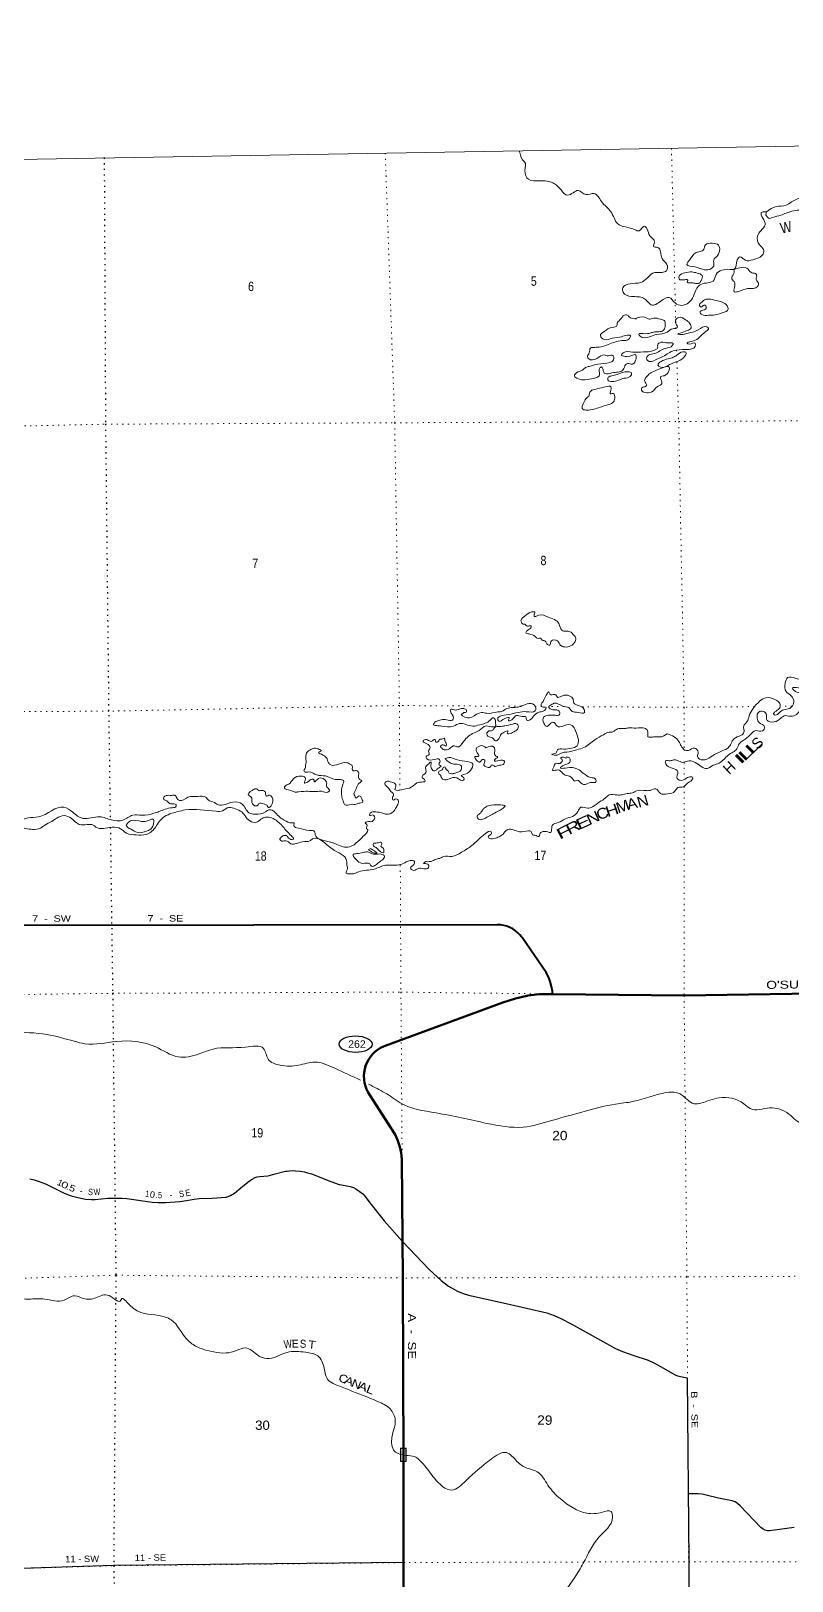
# Model space of a CAD drawing. Header units: feet. Extents: x 250644 to 505285, y -364975 to -177792.
# Drawn here: x 376579 to 390845, y -206842 to -177792 of the extents above; entities that cross this region are included whole.
import ezdxf
from ezdxf.enums import TextEntityAlignment as Align

# ---------------------------------------------------------------- set-up
doc = ezdxf.new("R2010")
doc.units = ezdxf.units.FT
doc.header["$LTSCALE"] = 70
doc.linetypes.add('DOTTED', pattern=[1.5, 0.3, -1.2])
for name, color, linetype, lineweight in [('17', 7, 'Continuous', 25), ('23', 7, 'Continuous', 70), ('26', 7, 'Continuous', 40), ('29', 7, 'Continuous', 25), ('39', 7, 'Continuous', 13), ('4', 7, 'Continuous', 13), ('59', 7, 'Continuous', 13), ('6', 7, 'DOTTED', 25), ('7', 7, 'DOTTED', 13)]:
    doc.layers.add(name, color=color, linetype=linetype, lineweight=lineweight)
for name, color, linetype in [('27', 7, 'Continuous'), ('30', 7, 'Continuous'), ('41', 7, 'Continuous')]:
    doc.layers.add(name, color=color, linetype=linetype)

msp = doc.modelspace()

# ---------------------------------------------------------------- linework, layer by layer
at = {"layer": '17'}
msp.add_ellipse((382664.17, -196780.69), major_axis=(-309.24, 1), ratio=0.500121, dxfattribs=at)
at = {"layer": '23'}
for points in [[(386360.19, -195843.45), (388822.51, -195871.45), (394464.64, -195783.19)], [(383562.89, -209601.05), (383563.56, -206496.71), (383559.55, -204602.52), (383552.28, -201163.76), (383534.18, -198935.02), (383520.82, -198818.4), (383495.35, -198703.81), (383458.04, -198592.52), (383409.3, -198485.73), (383349.67, -198384.63), (383339.46, -198369.5), (382931.64, -197737.63), (382897.5, -197683.57), (382869.19, -197626.23), (382847.04, -197566.25), (382831.27, -197504.29), (382822.07, -197441.01), (382819.53, -197377.12), (382823.68, -197313.32), (382834.49, -197250.3), (382851.82, -197188.75), (382875.48, -197129.35), (382905.23, -197072.75), (382940.73, -197019.57), (382981.6, -196970.4), (383027.38, -196925.76), (383077.57, -196886.15), (383131.63, -196852.01), (383188.97, -196823.71), (383220.29, -196811.25), (385424.4, -196001.87), (385659.31, -195922.09), (385901.26, -195867.3), (386112.87, -195840.64), (386360.19, -195843.45)]]:
    msp.add_lwpolyline(points, dxfattribs=at)
at = {"layer": '26'}
msp.add_lwpolyline([(386360.19, -195843.45), (386357.41, -195812.82), (386355.29, -195789.53), (386339.39, -195696.99), (386313.91, -195606.61), (386279.12, -195519.39), (386235.4, -195436.29), (385783.93, -194781.64), (385768.65, -194760.25), (385743.91, -194731.64), (385707.53, -194694.59), (385660.58, -194655.86), (385609.84, -194622.25), (385555.86, -194594.13), (385499.23, -194571.81), (385440.59, -194555.52), (385380.56, -194545.46), (385319.81, -194541.73), (376192.98, -194557.67)], dxfattribs=at)
at = {"layer": '29'}
for points in [[(380514.34, -199474.18), (380673.92, -199343.39), (380725.45, -199307.91), (380780.3, -199281.31), (380818.53, -199270.22), (380868.95, -199261.35), (381017.43, -199248.05), (381070.07, -199236.96), (381154.83, -199212.57), (381349.86, -199163.79), (381379.78, -199158.24), (381426.32, -199152.7), (381485.05, -199150.48), (381536.01, -199152.71), (381623.01, -199163.79), (381705.01, -199175.98), (381764.28, -199190.4), (381834.66, -199211.46), (382200.87, -199354.48), (382358.22, -199407.7), (382399.8, -199418.77), (382531.08, -199440.96), (382562.69, -199447.6), (382582.63, -199454.25), (382624.75, -199466.45), (382666.26, -199489.74)], [(376556.26, -199305.67), (376639.38, -199323.41), (376712.51, -199345.58), (376848.8, -199398.79), (377203.38, -199571.74), (377330.82, -199622.75), (377456.03, -199656), (377598.98, -199684.83), (377713.1, -199691.47), (377785.14, -199689.26), (378018.93, -199669.3), (378289.33, -199664.88), (378373.52, -199673.74), (378852.21, -199740.25), (378966.37, -199749.14), (379100.43, -199749.12), (379370.8, -199731.39), (379496.03, -199713.67), (379636.74, -199687.04), (379733.16, -199675.97), (379978.03, -199669.3), (380235.1, -199647.13), (380275.02, -199638.28), (380319.35, -199618.33), (380394.67, -199571.74), (380514.34, -199474.18)], [(382666.26, -199489.74), (382733.35, -199532.97), (382797.62, -199586.18), (382844.16, -199637.18), (382930.59, -199752.48), (383200.96, -200091.73), (383546.69, -200477.54)], [(383546.69, -200477.54), (384043.12, -201003.04), (384266.95, -201207.02), (384406.57, -201313.46), (384572.79, -201411.02), (384679.17, -201450.93), (384778.89, -201481.97), (385488.08, -201641.62), (386250.45, -201819), (386385.63, -201867.78), (386509.74, -201921), (386702.55, -202023), (387535.84, -202484.2), (387667.71, -202539.62), (387881.56, -202617.23), (388147.51, -202705.93), (388268.29, -202759.14), (388377.99, -202821.23), (388652.8, -202980.87), (388700.45, -202998.61), (388783.43, -203017.02)], [(388783.43, -203017.02), (388882.24, -203031.58), (388908.25, -206479.81), (388921.45, -208610.34), (388937.33, -211175.03)], [(390888.97, -205841.2), (390608.63, -205874.46), (390422.47, -205901.07), (390383.68, -205898.85), (390343.79, -205889.98), (390303.9, -205870.02), (390262.9, -205838.99), (389872.85, -205431), (389826.31, -205386.65), (389780.87, -205360.04), (389722.15, -205342.31), (389465.07, -205289.09), (389236.8, -205231.44), (389158.12, -205215.92), (389083.88, -205209.27), (388897.72, -205209.27)], [(383562.02, -206497.18), (378127.15, -206551.61), (376391.89, -206607.12)]]:
    msp.add_lwpolyline(points, dxfattribs=at)
at = {"layer": '39'}
for points in [[(390366.48, -181181.26), (390270.27, -181195.25), (390296.45, -181299.21), (390343.13, -181422.86), (390258.91, -181535.08), (390200.58, -181634.71), (390238.09, -181802.76), (390312.18, -181889.69), (390301.76, -181972.29), (390110.89, -182078.6), (389972.4, -182089.42), (389868.61, -182025.19), (389819.49, -182082.44), (389760.67, -182258.45), (389678.28, -182260.1), (389424.85, -182353.61), (389365.03, -182479.4), (389233.08, -182516.21), (389109.26, -182556.88), (389029.35, -182683.07), (388959.92, -182831.16), (388781.07, -182935.22), (388653.52, -182889.55), (388542.9, -182785.27), (388391.47, -182852.62), (388205.95, -182924.66), (388130.21, -182855.85), (388062.74, -182798.93), (387836.98, -182767.3), (387680.66, -182690.05), (387672.92, -182603.8), (387810.18, -182530.71), (388008.66, -182504.62), (388125.74, -182427.92), (388236.36, -182329.25), (388409, -182317.74), (388492.8, -182285.92), (388498.48, -182167.24), (388409.89, -182058.5), (388383.19, -181928.42), (388327.38, -181851.17), (388248.58, -181830.65), (388269.09, -181749.86), (388178.29, -181631.11), (388129.52, -181503.48), (388076.2, -181450.3), (387979.46, -181538.65), (387906.68, -181518.01), (387574.68, -181400.08), (387451.74, -181181.51), (387273.02, -180988.17), (387133.36, -180838.25), (386981.01, -180859.4), (386838.72, -180779.86), (386641.5, -180870.23), (386514.93, -180772.3), (386361.52, -180638.73), (386119.56, -180601.39), (385903.88, -180571.56), (385838.32, -180408.1), (385829.03, -180243.51), (385822.92, -180239.61), (385743.94, -180072.09), (385735.5, -180041.9)], [(390366.48, -181181.26), (390545.45, -181083.22), (390737.91, -181057.25), (390833.2, -180997.06), (391152.07, -180858.03), (391461.17, -180733.27), (391629.07, -180786.16), (391770.44, -180819.49), (391879.56, -180746.97), (392011.18, -180694.09), (392082.11, -180722.81), (392014.78, -180774.4), (391937.34, -180822.17), (391883.2, -180829.29), (391754.54, -180930.33), (391627.58, -181015.27), (391430.88, -181131.75), (391280.86, -181168.93), (391113.72, -181154.2), (390842.62, -181167.68), (390637.09, -181244.15), (390481.19, -181289.48), (390405, -181299.04), (390376.27, -181269.48), (390357.55, -181237.7), (390367.48, -181180.71)], [(389451.75, -181784.39), (389314.8, -181771.06), (389209.22, -181819.4), (389194.34, -181879.98), (389120.91, -181927.67), (389028.99, -181955.64), (388975.93, -182016.99), (388923, -182084.37), (388876.36, -182165.68), (389026.09, -182214.92), (389302.37, -182259.61), (389377.41, -182191.79), (389377.31, -182085.29), (389442.15, -182009.64), (389480.86, -181934.51), (389491.72, -181874.01), (389451.75, -181784.39)], [(388886.48, -182472.93), (388894.32, -182462.73), (388833.84, -182453.89), (388726.98, -182437.95), (388729.96, -182385.65), (388839.32, -182325.18), (388967.64, -182308.53), (389068.55, -182328.61), (389159.97, -182377.01), (389143.72, -182469.78), (389090.54, -182525.1), (389022.1, -182520.45), (388949.56, -182511.85), (388883.1, -182505.15), (388886.48, -182472.93)], [(389757.39, -182260.44), (390021.96, -182257.22), (390091.68, -182326.15), (390158.18, -182334.87), (390183.33, -182386.61), (390172.55, -182451.13), (390207.67, -182498.65), (390201.26, -182581.17), (390017.08, -182619.03), (389825.29, -182679.14), (389760.95, -182678.43), (389767.48, -182601.93), (389759.18, -182487.56), (389728.4, -182456.03), (389725, -182385.76), (389744.61, -182361.26), (389757.39, -182260.44)], [(389420.63, -182842.02), (389627.49, -182942.34), (389648.85, -183006.21), (389535.68, -183076.81), (389407.75, -183113.54), (389277.22, -183120.18), (389154.37, -183108.58), (389121.35, -183065.03), (389176.77, -183021.72), (389226.69, -183004.64), (389229.43, -182940.28), (389181.13, -182937.24), (389145.52, -182966.08), (389110.84, -182940.66), (389153.73, -182873.48), (389223.06, -182821.85), (389287.28, -182816.54), (389423.32, -182842.53)], [(388458.04, -183878.13), (388671.05, -183773.38), (389034.76, -183665.6), (389028.29, -183643.62), (388922.08, -183659.82), (388877.51, -183642.63), (388957.33, -183612.9), (389084.81, -183554.07), (389187.47, -183459.57), (389236.9, -183418.39), (389280.07, -183365.28), (389247.33, -183335.79), (389087.65, -183393.26), (388873.89, -183459.84), (388765.74, -183480.1), (388705.22, -183469.26), (388745.13, -183454.39), (388882.9, -183407.41), (388952.23, -183355.79), (388930.46, -183271.82), (388850.74, -183205.1), (388725.21, -183159.4), (388661.94, -183212.91), (388669.25, -183277.07), (388692.82, -183350.95), (388686.91, -183357.09), (388612.85, -183372.65), (388503.57, -183437.14), (388309.45, -183481.22), (388173.61, -183524.14), (387996.47, -183511.62), (387971.6, -183473.94), (388057.85, -183464.17), (388196.29, -183451.34), (388268.27, -183431.81), (388374.69, -183425.66), (388444.42, -183394.11), (388466.7, -183301.23), (388461.28, -183231.01), (388378.1, -183192.49), (388253.13, -183174.9), (388164.99, -183190.74), (388045.56, -183148.93), (387919.73, -183189.63), (387927.77, -183189.47), (387816.77, -183167.59), (387771.73, -183126.29), (387707.19, -183115.53), (387620.57, -183207.7), (387565.51, -183269.09), (387564.45, -183317.34), (387480.62, -183347.15), (387321.38, -183426.71), (387252.57, -183504.45), (387326.3, -183573.31), (387476.64, -183552.2), (387650.94, -183522.58), (387760.9, -183492.24), (387815.39, -183503.2), (387796.37, -183557.84), (387656.39, -183594.81), (387396.57, -183670.36), (387228.66, -183717.94), (387118.18, -183722.17), (387066.18, -183735.27), (387045.79, -183822.09), (387009.09, -183897.17), (387027.89, -183932.97), (387188.6, -183927.73), (387328.06, -183864.65), (387396.77, -183883.36), (387446.69, -183866.28), (387495.23, -183881.38), (387487.06, -183975.99), (387427.33, -184005.33), (387204.81, -184035.92), (387042.85, -184079.36), (386976.9, -184098.77), (386915.57, -184148.23), (386829.8, -184182.1), (386764.89, -184253.74), (386840.39, -184310.5), (386969.42, -184330.01), (387123.67, -184302.8), (387207.58, -184277), (387229.29, -184256.47), (387231.63, -184172.02), (387234.58, -184117.71), (387274.21, -184088.78), (387307.75, -184158.44), (387322.77, -184206.36)], [(387322.77, -184206.36), (387367.18, -184215.52), (387505.42, -184192.65), (387605.69, -184180.59), (387683.22, -184136.83), (387725.68, -184047.56), (387749.43, -184029), (387827.91, -184033.45), (387876.02, -184026.46), (387912.96, -183963.42), (387925.83, -183902.88), (387919.09, -183866.84), (387784.98, -183895.66), (387694.32, -183885.42), (387647.86, -183874.3), (387681.07, -183825.41), (387853.63, -183809.88), (388058.63, -183807.78), (388157.05, -183803.79), (388304.82, -183754.61), (388324.6, -183738.13), (388325.69, -183691.89), (388364.76, -183634.84), (388487.38, -183634.39), (388567.83, -183636.79), (388616.33, -183649.89), (388606.92, -183682.23), (388471.4, -183741.21), (388266.27, -183837.77), (388156.35, -183870.12), (388119.17, -183921.1), (388136.2, -183968.99), (388300.69, -183951.62), (388458.04, -183878.13)], [(388689.03, -183869.47), (388800.32, -183804.94), (388854.78, -183813.9), (388808.58, -183917.31), (388691.34, -183985.97), (388551.8, -184045.04), (388383.93, -184094.63), (388332.9, -184055.46), (388391.79, -183983.95), (388523.49, -183935.09), (388619.42, -183907.04), (388689.03, -183869.47)], [(387566.5, -184231.61), (387774.52, -184179.21), (387837.37, -184206.08), (387812.4, -184264.86), (387700.55, -184301.26), (387590.72, -184337.63), (387474.61, -184362.06), (387393.6, -184331.54), (387400.68, -184283.17), (387470.49, -184255.64), (387566.5, -184231.61)], [(388178.38, -184211.62), (388402.3, -184108.33), (388542.67, -184091.44), (388538, -184159.86), (388449.37, -184252.07), (388379.48, -184275.57), (388390.64, -184331.61), (388402, -184397.7), (388324.79, -184457.52), (388220.17, -184554.07), (388085.74, -184566.82), (388024.58, -184523.84), (388031.71, -184477.48), (388103.56, -184451.92), (388119, -184419.46), (388085.7, -184361.85), (388100.42, -184293.23), (388147.65, -184242.05), (388179.25, -184210.76)], [(387079.82, -184524.72), (387351.94, -184460.98), (387450.4, -184459.01), (387442.23, -184553.62), (387434.87, -184587.92), (387491.17, -184588.8), (387521.01, -184674.61), (387486.44, -184755.69), (387370.81, -184804.23), (387133.09, -184879.33), (386986.69, -184896.34), (386911.78, -184869.71), (386918.66, -184811.3), (386943.63, -184752.52), (387000.19, -184664.98), (387037.77, -184634.08), (387050.64, -184573.54), (387090.08, -184522.32)], [(385791.7, -188903.13), (385764.42, -188845.4), (385846.9, -188747.29), (385964.18, -188680.63), (386024.54, -188683.44), (386009.58, -188740.01), (386009.94, -188758.09), (386092.04, -188742.37), (386275.65, -188776.86), (386477.09, -188899.42), (386531.8, -189022.91), (386616.6, -189041.3), (386683.1, -189050.01), (386756.79, -189116.85), (386792.03, -189170.4), (386767.58, -189255.29), (386666.5, -189327.65), (386558.03, -189331.84), (386492.94, -189292.96), (386461.64, -189235.31), (386408.8, -189206.23), (386323.07, -189242.11), (386304.13, -189300.77), (386263.75, -189291.53), (386228.51, -189237.98), (386193.92, -189216.57), (386161.61, -189209.18), (386132.76, -189173.59), (386086.58, -189176.53), (386029.52, -189137.48), (385918.09, -189093.5), (385857.25, -189066.59), (385900.46, -189015.49), (385955.73, -188964.14), (385957.34, -188944.01), (385903.13, -188947.11), (385862.7, -188935.87), (385838.03, -188908.23), (385825.98, -188908.47), (385791.7, -188903.13)], [(388827.74, -191269.63), (388906.23, -191274.08), (389019.96, -191231.61), (389085.82, -191308.65), (389073.38, -191391.29), (389110.47, -191436.77), (389392.28, -191354.75), (389551.55, -191277.2), (389647.08, -191229.06), (389756.3, -191060.08), (389893.63, -190991.01), (389944.88, -190939.75), (389940.36, -190813.24), (390001.18, -190737.67), (390043.23, -190628.31), (390116.92, -190492.19), (390244.74, -190348.96), (390356.11, -190288.45), (390525.61, -190321.22), (390626.11, -190421.69), (390605.36, -190490.42), (390526.22, -190554.31), (390500.89, -190595.01), (390537.46, -190614.37), (390604.9, -190568.8), (390694.25, -190512.75), (390802.31, -190488.48), (390880.3, -190366.34), (390837.96, -190258.68), (390735.7, -190170.31), (390716.6, -190017.97), (390766.69, -189908.45), (390907.66, -189921.7), (391047.07, -189957.08), (391167.91, -189968.72), (391262.07, -189952.76), (391383.8, -189908.12), (391547.16, -189934.98), (391700.47, -189962.05), (391943.16, -189935.07), (392278.85, -189934.36), (392380.41, -189886.1), (392588.43, -189833.69), (392753.08, -189824.36), (392934.87, -189665.98), (393132.5, -189495.22), (393273.27, -189498.43), (393426.42, -189517.45), (393596.22, -189463.81), (393788.03, -189303.22), (393917.24, -189230.29), (394069.55, -189207.14), (394136.5, -189237.94), (394142.77, -189249.88), (394136.88, -189316.19), (394073.3, -189341.97), (393944.9, -189408.58), (393823.48, -189469.29), (393704.31, -189542.02), (393624.82, -189587.82), (393554.93, -189611.33), (393505.61, -189658.54), (393414.83, -189642.28), (393329.44, -189593.75), (393157.87, -189659.49), (393008.96, -189752.91), (392934.91, -189870.95), (392789.31, -189928.13), (392608.78, -189947.83), (392438.86, -189995.45), (392283.17, -190050.82), (392085.85, -190034.69), (391836.33, -190021.61), (391762.7, -190059.26), (391660.1, -190055.29), (391524.24, -189995.73), (391398.13, -190022.37), (391320.12, -190042.02), (391315.21, -190098.39), (391214.57, -190192.85), (391132.46, -190208.56), (391054.59, -190133.76), (390931.26, -190098.06), (390857, -190103.57), (390888.17, -190155.19), (391056.42, -190226.16), (391074.13, -190308.2), (391016.68, -190452.02), (390948.98, -190586.01), (390849.43, -190634.23), (390716.49, -190620.82)], [(385817.91, -190427.8), (385949.93, -190395.01), (386044, -190475.51), (386031.05, -190532.04), (385864.55, -190549.45), (385714.05, -190562.52), (385527.89, -190602.42), (385373.77, -190635.66), (385328.35, -190676.76), (385345.34, -190722.64), (385465.03, -190676.03), (385545.24, -190666.38), (385528.11, -190714.95), (385590.16, -190701.65), (385676.98, -190619.53), (385787.94, -190639.4), (385856.45, -190648.07), (385871.71, -190708.05), (385937.94, -190702.7), (385981.23, -190655.62), (386072.03, -190571.4), (386165.95, -190543.39), (386215.67, -190516.27), (386236.94, -190473.65), (386160.26, -190459.11), (386143.19, -190409.22), (386178.4, -190360.28), (386207.35, -190299.42), (386251.97, -190218.14), (386283.28, -190175.31), (386306.34, -190223.08), (386390.86, -190227.41), (386433.53, -190250.67), (386440, -190272.64), (386522.14, -190258.93), (386592.11, -190239.44), (386740.31, -190312.83), (386755.77, -190382.85), (386845.26, -190435.31), (386947.16, -190505.6), (386954.34, -190563.74), (386841.74, -190561.98), (386724.8, -190544.23), (386659.06, -190473.21), (386550, -190447.27), (386398.06, -190388.02), (386332.35, -190419.48), (386284.92, -190460.63), (386327.99, -190503.97), (386390.48, -190512.76), (386477.44, -190539.15), (386486.72, -190601.26), (386402.6, -190617.01), (386279.95, -190615.46), (386188.24, -190653.47), (386192.4, -190761.9), (386253.95, -190824.97), (386333.01, -190757.06), (386389.24, -190753.93), (386430.54, -190809.36), (386467.19, -190832.74), (386581.24, -190806.34), (386723.95, -190805.48), (386788.31, -190908.68), (386839.84, -191074.43), (386817.96, -191187.4), (386712.34, -191233.73), (386567.94, -191250.7), (386449.63, -191265.13), (386422.53, -191317.92), (386342.79, -191351.68), (386391.34, -191366.78), (386557.12, -191313.21), (386623.35, -191307.86), (386809.42, -191263.94), (386945.26, -191221.02), (387149.48, -191078.26), (387310.37, -190980.59), (387415.99, -190934.26), (387486.19, -190926.82), (387575.5, -190868.76), (387708.12, -190866.1), (387782.27, -190854.56), (387921.03, -190857.8), (388096.05, -190864.34), (388143.57, -190929.7), (388145.33, -191018.08), (388227.91, -191026.47), (388314.19, -191018.71), (388370.58, -191023.6), (388508.11, -190964.58)], [(383911.07, -191786.32), (383916.39, -191750.05), (383969.8, -191706.78), (383985.16, -191670.3), (383977.54, -191590.07), (384020.79, -191540.97), (384074.12, -191493.68), (384075.6, -191568.01), (384113.4, -191649.64), (384135.7, -191659.24), (384183.45, -191634.16), (384228.99, -191599.09), (384268.66, -191572.17), (384227.91, -191544.85), (384246.73, -191480.17), (384238.06, -191448.19), (384135.5, -191446.23), (384002.52, -191430.82), (383989.59, -191386.87), (384043.21, -191353.64), (384031.92, -191291.57), (384047.16, -191249.07), (384060.67, -191220.66), (383998.99, -191151.57), (383929.72, -191104.73), (383973.29, -191071.71), (384048.19, -191098.34), (384108.43, -191095.12), (384138.06, -191068.4), (384156.34, -191078.08), (384171.24, -191119.98), (384215.25, -191109.05), (384240.49, -191064.33), (384280.64, -191061.52), (384326.54, -191044.52), (384339.59, -191094.5), (384362.65, -191142.26), (384361.56, -191188.5), (384323.14, -191177.21), (384288.78, -191167.86), (384257.31, -191202.65), (384280.09, -191236.35), (384339, -191267.32), (384452.7, -191222.84), (384504.26, -191187.64), (384562.97, -191208.57), (384687.65, -191109.61), (384885.44, -190946.89), (384979.04, -190902.81), (385109.99, -190815.78), (385253.09, -190835.01), (385294.73, -190806.05), (385289.91, -190765.95), (385280.48, -190695.81), (385249.74, -190666.28), (385186.28, -190709.76), (384990.96, -190794.06), (384860.83, -190820.79), (384606.57, -190771.64), (384500.95, -190817.97), (384279.88, -190820.39), (384185.2, -190810.24), (384126.57, -190793.33), (384151.82, -190748.62), (384223.52, -190715.02), (384313.58, -190695.13), (384432.53, -190712.84), (384480.68, -190707.85), (384499.89, -190663.26), (384441.2, -190541.86), (384444.58, -190509.64), (384494.86, -190510.64), (384541.27, -190519.75), (384585.32, -190510.83), (384629.21, -190493.87), (384693.5, -190492.58), (384742.29, -190519.73), (384727.09, -190564.25), (384694.98, -190566.9), (384671.26, -190587.47), (384645.3, -190596.03), (384668, -190625.72), (384843.38, -190650.33), (385024.59, -190564.3), (385127.43, -190580.32), (385331.95, -190554.11), (385410.11, -190542.5), (385499.54, -190490.46), (385613.75, -190472.09), (385744.08, -190455.41), (385817.91, -190427.8)], [(390716.49, -190620.82), (390644.95, -190662.45), (390579.68, -190716), (390431.34, -190737.07), (390374.44, -190706.06), (390362.13, -190591.76), (390286.7, -190539.02), (390205.04, -190576.83), (390192.88, -190673.53), (390234.78, -190759.1), (390330.7, -190831.52), (390290.05, -190910.71), (390167.32, -190905.14), (390058.36, -190985.69), (389931.75, -191088.71), (389858.56, -191148.46), (389810.2, -191243.87), (389649.75, -191363.64), (389477.89, -191515.8), (389370.1, -191554.13), (389224.61, -191617.34), (389116.88, -191557.21), (388886.1, -191475.43), (388794.1, -191499.38), (388700.92, -191463.08), (388624.32, -191452.56), (388562.35, -191469.88), (388475.91, -191469.6), (388477.02, -191525.85), (388601.23, -191605.74), (388703.13, -191676.04), (388693.62, -191804.83), (388746.5, -191835.92), (388866.35, -191797.35), (388954.24, -191769.46), (388980.56, -191778.98), (388967.57, -191833.49), (388884.26, -191889.42), (388811.22, -191957.2), (388706.98, -191971.35), (388650.06, -192040.82), (388518.32, -192087.67), (388377.46, -192080.45), (388293.37, -191995.73), (388185.38, -192024.03), (388101.02, -192027.73), (387938.31, -192033.01), (387852.62, -192070.9), (387754.36, -192082.92), (387660.32, -192104.9), (387567.97, -192110.77), (387417.19, -192109.78), (387351.91, -192163.34), (387238.89, -192241.97), (387104.05, -192335.1), (387016.03, -192356.97), (386889.09, -192341.43), (386832.37, -192420.94), (386731.64, -192511.38), (386597.89, -192558.27), (386462.57, -192627.3), (386354.94, -192673.67), (386340.02, -192732.25), (386323.49, -192810.95), (386267.07, -192804.04), (386174.44, -192795.86), (386126.81, -192826.96), (386101.88, -192887.74), (386023.04, -192865.21), (385982.69, -192857.98), (385955.34, -192796.24), (385904.82, -192783.19), (385738.29, -192798.59), (385516.34, -192756.82), (385396, -192871.77), (385310.35, -192911.67), (385200.16, -192929.96), (385151.33, -192900.8), (385168.82, -192870.31), (385212.35, -192835.27), (385203.64, -192801.28), (385097.74, -192833.55), (384971.25, -192942.59), (384827.03, -193070.08), (384652.4, -193184.11), (384467, -193262.18), (384316.26, -193263.2), (384252.56, -193294.62), (384180.54, -193312.14), (384108.84, -193345.73), (383980.48, -193360.37)], [(385451.7, -190814.95), (385609.84, -190781.63), (385667.95, -190772.43), (385712.96, -190811.71), (385698.24, -190880.33), (385628.78, -190925.94), (385537.11, -190965.96), (385510.91, -190962.46), (385517.99, -190914.09), (385450.07, -190935.55), (385392.48, -190970.87), (385347.93, -191056.16), (385288.45, -191097.55), (385231.07, -191042.43), (385146, -191009.98), (385123.02, -190966.23), (385162.13, -190911.19), (385226.27, -190901.87), (385263.62, -190858.92), (385313.25, -190827.78), (385373.53, -190826.57), (385459.18, -190813.37)], [(388508.11, -190964.58), (388635.89, -191022.29), (388722, -191106.97), (388769.93, -191192.42), (388827.74, -191269.63)], [(381693.25, -191654.02), (381722.11, -191589.14), (381725.42, -191552.9), (381736.44, -191500.43), (381733.39, -191448.25), (381746.96, -191321.38), (381828.11, -191257.46), (381910.05, -191233.71), (381960.57, -191246.76), (382023.65, -191285.68), (381971.85, -191308.83), (382022.88, -191347.99), (382118.67, -191414.39), (382158.72, -191508.03), (382201.72, -191547.36), (382344.14, -191532.44), (382500.39, -191505.19), (382563.28, -191534.07), (382602.1, -191565.44), (382601.12, -191617.71), (382617.96, -191655.55), (382676.19, -191652.37), (382723.44, -191703.67), (382716.6, -191764.09), (382745.8, -191817.76), (382778.47, -191843.23), (382727.22, -191894.49), (382692.05, -191945.44), (382649.8, -192044.75), (382632.59, -192089.3), (382649.42, -192127.15), (382666.21, -192162.98), (382733.85, -192127.46), (382781.14, -192180.77), (382794.55, -192248.82), (382744.56, -192261.88), (382676.64, -192283.34), (382584.25, -192287.2), (382455.69, -192291.8), (382432.23, -192223.94), (382415.2, -192176.06), (382401.23, -192079.88), (382416.49, -191936.9), (382434.67, -191840.08), (382382.07, -191823.05), (382283.53, -191821.01), (382097.27, -191754.42), (381938.09, -191735.51), (381786.2, -191678.28), (381705.7, -191673.87), (381693.93, -191652.5)], [(384518.85, -191702.65), (384532.5, -191699.5), (384643.83, -191636.98), (384646.54, -191570.61), (384537.23, -191532.61), (384436.29, -191510.53), (384383.21, -191469.39), (384346.36, -191435.97), (384410.18, -191410.58), (384533.35, -191438.25), (384713.02, -191476.84), (384860.86, -191532.14), (384817, -191651.58), (384685.85, -191728.57), (384643.97, -191745.48), (384695.08, -191788.67), (384687.92, -191833.02), (384560.46, -191791.37), (384418.07, -191808.3), (384307.8, -191822.57), (384264.4, -191763.15), (384251.79, -191735.27), (384223.18, -191711.73), (384228.29, -191665.41), (384290.07, -191638.05), (384303.22, -191593.93)], [(385104.05, -191225.84), (385258.61, -191214.7), (385273.83, -191272.67), (385269.28, -191347.11), (385296.11, -191382.74), (385328.62, -191400.17), (385291, -191429.06), (385265.72, -191471.77), (385355.98, -191461.92), (385452.83, -191480.07), (385429.83, -191536.79), (385337.8, -191558.74), (385271.77, -191574.13), (385227, -191546.9), (385189.54, -191583.82), (385109.13, -191583.42), (385070.35, -191554.06), (385071.65, -191517.86), (385086.53, -191457.28), (385040.11, -191448.16), (384994.77, -191493.28), (384948.24, -191478.14), (384906.86, -191418.69), (384898.3, -191392.74), (384952.55, -191391.65), (384974.42, -191379.15), (384943.12, -191321.51), (384924.04, -191271.65), (384931.28, -191231.32), (384974.93, -191202.31), (385024.85, -191185.23), (385104.05, -191225.84)], [(386613.09, -191398.5), (386675.69, -191413.31), (386684.97, -191475.42), (386637.78, -191528.62), (386569.9, -191552.08), (386514.31, -191587.36), (386502.49, -191599.65), (386597.09, -191605.79), (386826.64, -191625.3), (386932.68, -191701.54), (387073, -191783.12), (387162.05, -191813.48), (387169.11, -191865.59), (387070.77, -191873.59), (386965.03, -191913.89), (386863.45, -191859.67), (386826.72, -191832.27), (386776.85, -191851.36), (386731.73, -191806.05), (386674.55, -191760.98), (386571.31, -191724.87), (386485.33, -191646.22), (386428.98, -191643.33), (386350.66, -191646.91), (386366.02, -191610.43), (386381.49, -191579.98), (386392.83, -191543.58), (386428.48, -191516.74), (386482.9, -191523.69), (386536.35, -191482.42), (386537.8, -191454.26), (386512.94, -191416.58), (386530.78, -191404.17), (386593.31, -191414.97), (386617.5, -191418.5)], [(384303.22, -191593.93), (384329.18, -191583.01), (384374.54, -191640.37), (384397, -191658.01), (384415.92, -191699.83), (384462.41, -191712.96), (384522.35, -191701.89)], [(376159.41, -192571.9), (376314.56, -192591.94), (376526.59, -192539.46), (376719.21, -192521.52), (377196.03, -192339.13), (377360.74, -192434.29), (377549.96, -192549.05), (377864.99, -192520.62), (378089.26, -192578.41), (378302.42, -192582.17), (378489.5, -192487.98), (378658.41, -192490.62), (378884.83, -192453.92), (378976.66, -192421.94), (379228.49, -192348.56), (379300.35, -192323), (379299.71, -192290.86), (379257.24, -192277.65), (379178.67, -192269.18), (379125.47, -192222.02), (379068.65, -192195.03), (379071.83, -192152.76), (379163.59, -192116.76), (379211.85, -192117.8), (379278.12, -192114.46), (379317.49, -192173.95), (379364.55, -192215.21), (379522.13, -192153.77), (379706.71, -192136), (379855.8, -192153.1), (379909.2, -192210.3), (379990.22, -192240.83), (380089.79, -192295.09), (380364.2, -192245.37), (380539.81, -192282.04), (380665.61, -192442.28), (380782.75, -192470.07), (380976.9, -192427.99), (381044.42, -192386.45), (381158.02, -192438.42), (381246.25, -192529.09), (381327.66, -192579.7), (381473.49, -192635.04), (381513.64, -192632.23), (381506.6, -192682.61), (381596.01, -192731.05), (381793.88, -192775.3), (381896.88, -192799.36), (381908.08, -192857.41), (382093.2, -192968.23), (382287.33, -193026.63), (382515.75, -193090.36), (382809.19, -192885.53), (382885.8, -192795.58), (382891.19, -192763.32), (382866.72, -192745.72), (382875.93, -192703.34), (382877.15, -192663.13), (382844.32, -192629.62), (382876.11, -192610.9), (382972.52, -192606.95), (383020.88, -192511.54), (382982.15, -192484.18), (382924.07, -192495.4), (382939.31, -192452.89), (383045.37, -192428.66), (383166.37, -192448.33), (383245.25, -192472.87), (383368.92, -192424.17), (383423.67, -192346.71), (383464.27, -192265.52), (383463.11, -192207.26), (383402.43, -192188.39), (383372.69, -192209.08), (383356.14, -192185.3), (383374.52, -192098.52), (383327.27, -192047.22), (383271.42, -191967.96), (383209.79, -191900.88), (383241.06, -191856.04), (383341.89, -191872.1), (383408.79, -191900.9), (383414.05, -191963.09), (383402.83, -192005.52), (383425.21, -192019.13), (383557.63, -192006.43), (383707.61, -191967.24), (383862.47, -191869.69), (383968.57, -191847.46), (383953.95, -191819.62), (383911.07, -191786.32)], [(381086.99, -192303.2), (381115.22, -192206.18), (381085.77, -192140.46), (381039.04, -192115.27), (380997.16, -192132.19), (380982.7, -192112.39), (380967.44, -192052.41), (380918.66, -192025.25), (380852.35, -192026.59), (380815.58, -191997.18), (380737.57, -192016.83), (380687.94, -192047.97), (380652.88, -192104.94), (380708.05, -192150.05), (380722.06, -192248.24), (380793.78, -192317.13), (380835.58, -192296.19), (380851.18, -192271.77), (380953.9, -192281.76), (381008.83, -192314.82), (381031.53, -192344.51), (381053.59, -192342.05), (381071.36, -192325.62), (381087.02, -192303.1)], [(381573.22, -192054.65), (381534.44, -192059.11), (381447.32, -192024.69), (381329.78, -191976.81), (381343.17, -191942.38), (381410.81, -191906.86), (381501.25, -191804.57), (381640.99, -191755.55), (381722.04, -191788.08), (381720.99, -191836.33), (381705.83, -191882.85), (381769.81, -191865.49), (381843.12, -191811.77), (381885.79, -191835.03), (381890.37, -191863.07), (381934.02, -191834.06), (381983.46, -191792.88), (382078.45, -191819.1), (382122, -191886.55), (382125.45, -191958.82), (382133.68, -191968.71), (382173.14, -192032.22), (382145.48, -192056.89), (382032.6, -192041.07), (381930.16, -192045.13), (381829.66, -192045.14), (381692.94, -192043.87), (381571.13, -192054.89), (381580.57, -192053.98)], [(385074.16, -192556.72), (385269.04, -192450.32), (385412.16, -192369.08), (385465.42, -192317.77), (385380.59, -192297.37), (385153.81, -192315.99), (385072.18, -192355.81), (385040.79, -192394.62), (384995.81, -192457.82), (384944.48, -192505.06), (384979.91, -192568.66), (385026.21, -192571.75), (385076.8, -192555.28)], [(383980.48, -193360.37), (383938.92, -193393.35), (384019.62, -193407.81), (384032.91, -193469.84), (383940.91, -193493.79), (383844.26, -193485.68), (383756.57, -193523.61), (383693.36, -193478.66), (383754.38, -193413.13), (383767.29, -193354.6), (383684.59, -193340.19), (383555.05, -193397.04), (383445.06, -193425.37), (383223.99, -193427.8), (383010.34, -193500.42), (382723.88, -193550.38), (382624.08, -193586.54), (382557.82, -193589.88), (382487.17, -193575.22), (382511.62, -193490.34), (382504.75, -193448.27), (382494.56, -193339.97), (382224.87, -193120.32), (381859.36, -192934.75), (381803.77, -192970.03), (381669.42, -192986.79), (381451.04, -193023.33), (381355.45, -192966.97), (381283.23, -192974.45), (381246.5, -192947.05), (381277.66, -192896.19), (381327.37, -192869.07), (381363.58, -192870.35), (381429.19, -192935.35), (381501.53, -192933.89), (381460.19, -192876.45), (381374, -192787.75), (381226.06, -192625.95), (380998.94, -192526.01), (380910.97, -192549.88), (380823.79, -192613.93), (380713.2, -192612.13), (380611.06, -192529.78), (380530.66, -192428.91), (380414.97, -192372.96), (380289.75, -192343.32), (380170.43, -192408.01), (380051.99, -192416.42), (379466.55, -192392.01), (379328.46, -192422.91), (379053.32, -192536.95), (378966.7, -192629.11), (378900.41, -192732.93), (378735.91, -192850.77), (378553.17, -192860.47), (378369.57, -192825.98), (378259.39, -192743.79), (378102.02, -192714.8), (377792.38, -192710.97), (377745.41, -192673.73), (377632.68, -192665.95), (377483.83, -192660.9), (377334.84, -192547.34), (377199.17, -192497.82), (377065.42, -192544.71), (376968.12, -192604.94), (376840.83, -192673.81), (376757.55, -192731.75), (376609.3, -192756.83), (376357.21, -192715.67), (376246.7, -192717.89), (376160.8, -192722.89)], [(378364.53, -192673.36), (378447.41, -192595.33), (378650.63, -192605.32), (378783.01, -192590.6), (378877.05, -192568.62), (378881.91, -192610.72), (378818.43, -192754.67), (378742.75, -192790.35), (378578.38, -192813.75), (378454.57, -192753.94), (378389.44, -192713.05), (378364.53, -192673.36)], [(382889.27, -193173.29), (383030.96, -193222.69), (383143.45, -193218.42), (383206.54, -193257.35), (383159.74, -193330.63), (383082.49, -193388.45), (383023.09, -193433.85), (382963.01, -193445.1), (382932.03, -193403.52), (382791.1, -193392.29), (382664.8, -193308.42), (382616.99, -193229), (382686.96, -193209.51), (382799.13, -193189.17), (382889.27, -193173.29)], [(382946.43, -193115.88), (383015.62, -193158.7), (383062.6, -193195.93), (383000.31, -193197.19), (382937.26, -193160.27), (382904.55, -193132.79), (382947.41, -193116.49)], [(383000.74, -193016.32), (383088.95, -193004.5), (383149.23, -193003.29), (383152.08, -193045.44), (383136.44, -193067.85), (383175.3, -193101.24), (383196.39, -193151.05), (383191.04, -193185.32), (383110.1, -193158.81), (383050.6, -193097.71), (382991.29, -193046.65), (382999.43, -193018.42)], [(376223.8, -196555.37), (376876.47, -196599.63), (377387.55, -196726.01), (377589.48, -196772.19), (378185.66, -196730.08), (378917.37, -196831.94), (379337.18, -197018.43), (379732.1, -196964.28), (379993.62, -196872.62), (380601.98, -196836.29), (380938.18, -196861.69), (381026.56, -197060.87), (381249.94, -197174.94), (381595.71, -197176.04), (381900.09, -197117.68), (382274.26, -197232.74), (382753.28, -197453.24)], [(382907.69, -197529.82), (383065.76, -197612.72), (383352.46, -197777.77), (383497.16, -197877.35), (384172.35, -198068.76), (385125.03, -198264.64), (385805.87, -198335.37), (386338.13, -198212.15), (386965.88, -198038.79), (387538.09, -197902.71), (387850.8, -197858.25), (387986.84, -197825.38), (388158.68, -197773.7), (388414.57, -197702.25), (388748.48, -197713.63), (389011.43, -197897.24), (389133.81, -197884.74), (389477.62, -197787.41), (389942.13, -197896.64), (390062.55, -197988.67), (390426.13, -197975.34), (390788.27, -198092.65), (391057.14, -198270.12), (391255.23, -198223.94), (391666.55, -198185.54), (392131.63, -198222.42), (392285.04, -198355.98), (392551.49, -198310.44), (392991.58, -198303.62), (393476.41, -198221.54), (393728.38, -198256.67), (394245.98, -198103.6), (394668.72, -198032.82), (394768.53, -198099.14), (394863.37, -198117.33), (394918.17, -197941.4), (394896.7, -197771.03), (395012.23, -197615.99), (395416.41, -197521.47), (395947.06, -197418.37), (396291.73, -197465.71), (396563.64, -197492.4)], [(383613.97, -204488.67), (383395.5, -204408.21), (383346.04, -204143.95), (383408.06, -203825.2), (383311.45, -203616.15), (383077.5, -203476.16), (382542.57, -203261.84), (382281.17, -203156.57), (382155.08, -203082.74), (382076.15, -202853.23), (381957.03, -202624.53), (381724.48, -202554.85), (381378.79, -202557.77), (380999.16, -202673.91), (380839.19, -202614.83), (380599.18, -202472.95), (380433.32, -202522.5), (380235.22, -202568.68), (380005.68, -202549.17), (379665.8, -202439.45), (379494.26, -202304.24), (379209.84, -201950.25), (378970.94, -201864.62), (378428.29, -201666.53), (378269.45, -201563.22), (378263.78, -201581.42), (378044.93, -201493.38), (377796.45, -201532.53), (377561.59, -201549.3), (377403.75, -201496.2), (377202.35, -201578.62), (376836.09, -201557.84), (376542.61, -201557.7), (376311.67, -201549.09)], [(385949.28, -207797.17), (386126.63, -207516.3), (386526.45, -207100.34), (386767.39, -206782.02), (386932.84, -206509.43), (387232.53, -206011.09), (387480.59, -205646.41), (387452.31, -205538.47), (387289.75, -205551.78), (387000.68, -205571.65), (386502.85, -205302.33), (386270.62, -205045.76), (386070.65, -204794.57), (385872.26, -204724.2), (385688.87, -204599.28), (385494.63, -204434.38), (385203.65, -204560.79), (384735.12, -204958.03), (384465.31, -205138.27), (384141.28, -204915.7), (383932.96, -204648.6), (383767.41, -204511.26), (383612.41, -204488.31)]]:
    msp.add_spline(points, degree=3, dxfattribs=at)
at = {"layer": '4'}
msp.add_lwpolyline([(250643.67, -181929.51), (281972.62, -181563.19), (313301.03, -181153.78), (344628.85, -180701.28), (375956.02, -180205.69), (407282.48, -179667), (438608.16, -179085.23), (469933.03, -178460.36), (501256.99, -177792.42), (505285.47, -360804.74), (473709.75, -361478.06), (442133.15, -362107.94), (410555.7, -362694.39), (378977.49, -363237.41), (347398.55, -363736.98), (315818.96, -364193.12), (284238.76, -364605.82), (252658.03, -364975.08)], close=True, dxfattribs=at)
msp.add_lwpolyline([(250643.67, -181929.51), (281972.62, -181563.19), (313301.03, -181153.78), (344628.85, -180701.28), (375956.02, -180205.69), (407282.48, -179667), (438608.16, -179085.23), (469933.03, -178460.36), (501256.99, -177792.42), (505285.47, -360804.74), (473709.75, -361478.06), (442133.15, -362107.94), (410555.7, -362694.39), (378977.49, -363237.41), (347398.55, -363736.98), (315818.96, -364193.12), (284238.76, -364605.82), (252658.03, -364975.08)], close=True, dxfattribs=at)
at = {"layer": '59'}
for points in [[(383611.75, -204352.6), (383611.75, -204602.6), (383506.75, -204602.6), (383506.75, -204352.6)], [(383603.75, -204360.6), (383514.75, -204360.6), (383514.75, -204594.6), (383603.75, -204594.6)]]:
    msp.add_lwpolyline(points, close=True, dxfattribs=at)
at = {"layer": '6'}
for points in [[(377951.97, -180166.15), (377976.36, -185161.66), (378036, -190614.1), (378063.59, -192571.96)], [(378065.63, -192716.33), (378109.47, -195827.34), (378170.02, -201111.07), (378129.24, -206555.59), (378234.3, -211954.97)]]:
    msp.add_lwpolyline(points, dxfattribs=at)
at = {"layer": '7'}
for p, q in [((388585.53, -179991.67), (388667.53, -183359.07)), ((388680.23, -183769.91), (388683.26, -183867.85)), ((386154.84, -190451.18), (386031.09, -190450.4)), ((386568.97, -190453.77), (386295.74, -190452.06)), ((390843.55, -190445.55), (390633.83, -190447.87)), ((388823.64, -191497.57), (388823.56, -191805.27))]:
    msp.add_line(p, q, dxfattribs=at)
for points in [[(383220.45, -180082.89), (383397.25, -185135.2), (383486.25, -190434.43), (383494.52, -192014.62)], [(388687.19, -183994.98), (388721.69, -185110.68), (388823.9, -190467.92), (388823.7, -191263.79)], [(376039.32, -185203.38), (377976.36, -185161.66), (383397.25, -185135.2), (388721.69, -185110.68), (394234.84, -185080.62), (399442.94, -185062.19), (404780.18, -184973.1), (407372.58, -184984.82)], [(385764.74, -190448.73), (383486.25, -190434.43), (378038.79, -190539.8), (376126.92, -190549.99)], [(390142.4, -190453.31), (388823.9, -190467.92), (386876.51, -190455.7)], [(388823.52, -191947.94), (388822.51, -195871.45), (388874.75, -201141.28), (388908.25, -206479.81), (388921.45, -208610.34)], [(383501.89, -193422.51), (383514.36, -195805.22), (383552.28, -201163.76), (383559.02, -204352.22)], [(376218.03, -195852.75), (378109.47, -195827.34), (383514.36, -195805.22), (388822.51, -195871.45), (394232.36, -195794.98), (399524.09, -195742.98), (404908.79, -195614.76), (407568.62, -195610.2)], [(407660.81, -200948.54), (404864.44, -200980.98), (399564.11, -201005.02), (394267.51, -201115.39), (388874.75, -201141.28), (383552.28, -201163.76), (378170.02, -201111.07), (376301.42, -201171.35)], [(383559.56, -204604.33), (383563.56, -206496.71), (383563.95, -211990.63)], [(376397.03, -206606.76), (378129.24, -206555.59), (383563.56, -206496.71), (388908.25, -206479.81), (394273.31, -206482.87), (399490.42, -206412.01), (404767.73, -206342.22), (407757.7, -206333.99)]]:
    msp.add_lwpolyline(points, dxfattribs=at)

# ---------------------------------------------------------------- texts
at = {"layer": '17'}
for s, rotation, width, p in [("O'SULLIVAN   DAM   RD", 0.81, 1.3, (390362.85, -195745.76)), ('A  -  SE', 270.121, 1.25, (383645.96, -201823.76))]:
    msp.add_text(s, height=150, rotation=rotation, dxfattribs=dict(at, width=width)).set_placement(p)
at = {"layer": '17', "width": 1.05}
msp.add_text('262', height=140, dxfattribs=at).set_placement((382690.22, -196849), align=Align.CENTER)
at = {"layer": '27', "width": 1.25}
for s, p in [('7  -  SW', (376602.07, -194486.83)), ('7  -  SE', (378764.58, -194483.09))]:
    msp.add_text(s, height=120, rotation=0.099, dxfattribs=at).set_placement(p)
at = {"layer": '30'}
for s, rotation, width, p in [('1', 333.999, 1.05, (377098.34, -199431.49)), ('0', 333.999, 1.5, (377186.25, -199474.37)), ('5', 338.185, 1.3, (377332.64, -199537.31)), ('S', 356.67, 0.75, (377692.32, -199610.12)), ('W', 3.88, 0.65, (377820.23, -199607.29)), ('1', 352.09, 0.6, (378750.92, -199645.41)), ('0', 352.09, 1.05, (378847.78, -199658.86)), ('5', 0.009, 0.75, (378998.49, -199669.14)), ('S', 9.054, 0.85, (379411.67, -199644.39)), ('E', 10.717, 0.9, (379531.75, -199624.8))]:
    msp.add_text(s, height=120, rotation=rotation, dxfattribs=dict(at, width=width)).set_placement(p, align=Align.CENTER)
for s, rotation, p in [('.', 338.185, (377255.45, -199506.41)), ('-', 348.598, (377510.26, -199585.32)), ('.', 355.547, (378934.34, -199666.41)), ('-', 3.752, (379207.66, -199661.92))]:
    msp.add_text(s, height=120, rotation=rotation, dxfattribs=at).set_placement(p, align=Align.CENTER)
for s, rotation, width, p in [('B  -  SE', 271.178, 1.25, (388949.53, -203286.95)), ('11 - SW', 0.696, 1.1, (377219.82, -206491.68)), ('11 - SE', 0.696, 1.1, (378524.22, -206466.88))]:
    msp.add_text(s, height=120, rotation=rotation, dxfattribs=dict(at, width=width)).set_placement(p)
at = {"layer": '41'}
for s, height, rotation, width, p in [('W', 200, 11.449, 0.85, (390752.19, -181569.29)), ('I', 200, 44.288, 2.3, (389933.71, -191501.73)), ('L', 200, 44.751, 2.1, (390059.08, -191389.96)), ('L', 200, 45.139, 2.1, (390188.36, -191264.43)), ('H', 200, 18.694, 1.25, (387502.05, -192491.51)), ('M', 200, 18.694, 1.1, (387701.96, -192418.18)), ('A', 200, 13.827, 1.1, (387870.24, -192368.04)), ('N', 200, 15.959, 1.1, (388074.23, -192323.5)), ('R', 200, 27.296, 1.4, (386786.12, -192802.29)), ('E', 200, 24.428, 1.5, (386968.48, -192716.1)), ('N', 200, 24.428, 1.25, (387155.98, -192628.59)), ('C', 200, 21.561, 1.15, (387326.66, -192548.76)), ('F', 200, 27.296, 1.7, (386611.6, -192890.3)), ('W', 150, 6.807, 0.8, (381402.77, -202475.24)), ('S', 150, 358.476, 0.9, (381678.22, -202470.85)), ('T', 150, 353.989, 1.1, (381837.82, -202487.14)), ('C', 150, 338.045, 1.15, (382404.94, -203118.1)), ('A', 150, 338.084, 1.25, (382516.29, -203164.99)), ('N', 150, 338.162, 1.2, (382652.3, -203221.32)), ('A', 150, 338.162, 1.25, (382776.78, -203269.52)), ('L', 150, 338.171, 1.3, (382913.56, -203326.03))]:
    msp.add_text(s, height=height, rotation=rotation, dxfattribs=dict(at, width=width)).set_placement(p, align=Align.CENTER)
for s, height, rotation, p in [('S', 200, 44.449, (390266.52, -191208.27)), ('H', 200, 42.951, (389737.7, -191672.85)), ('E', 150, 1.383, (381534.96, -202469.12))]:
    msp.add_text(s, height=height, rotation=rotation, dxfattribs=at).set_placement(p, align=Align.CENTER)
at = {"layer": '7'}
for s, width, p in [('5', 0.85, (385949.62, -182567.5)), ('6', 0.85, (380648.29, -182666.53)), ('8', 0.85, (386130.47, -187803.17)), ('7', 0.85, (380727.46, -187857.73)), ('18', 0.85, (380775.65, -193341.7)), ('17', 0.85, (386017.17, -193331.28)), ('19', 0.85, (380710.72, -198529.8)), ('20', 1.1, (386350.32, -198581.26)), ('30', 1.05, (380782.31, -204009.71)), ('29', 1.1, (386068.62, -203913.93))]:
    msp.add_text(s, height=175, dxfattribs=dict(at, width=width)).set_placement(p)

doc.saveas('drawing.dxf')
